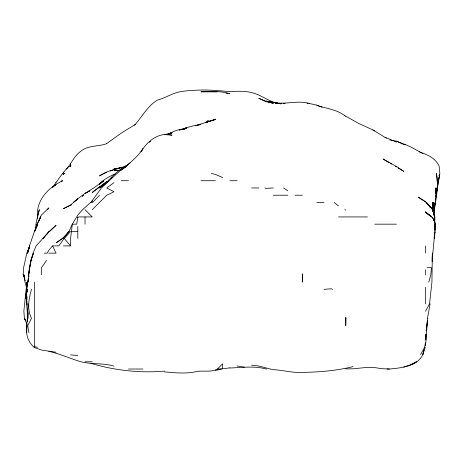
<?xml version="1.0" encoding="UTF-8"?>
<svg xmlns="http://www.w3.org/2000/svg" width="463" height="463" viewBox="0 0 463 463"><rect width="100%" height="100%" fill="white"/><g stroke="black" fill="none" stroke-linecap="round" stroke-linejoin="round"><path stroke-width="0.69" d="M432.216 259.072L432.361 253.145L431.927 282.112L429.548 303.838L425.428 311.333M434.358 216.273L432.668 209.224L425.428 201.665L418.182 197.128L426.406 202.447L432.668 209.687L434.335 216.273L434.392 209.687M27.543 318.984L27.52 321.617C27.925 313.248 26.084 304.961 26.883 296.598L26.721 303.838L26.281 296.598L27.039 289.358L26.79 292.651M432.992 205.08L433.038 202.447L433.31 209.687L432.668 202.447L433.53 212.98L435.052 202.447L434.52 205.74M432.239 260.385L432.21 261.705L432.361 253.145M435.457 189.28L435.48 187.961L436.065 195.207L435.382 202.447L433.426 212.98M27.491 321.617L27.554 318.324M35.819 229.44L35.917 224.173L37.486 216.933L37.544 218.247M28.011 313.057L27.896 318.324L27.739 311.084L28.162 303.838M434.925 230.099L434.96 228.786M434.988 227.466L435.064 224.173L434.983 226.152M425.902 334.13L425.752 340.05L427.806 318.324M434.531 228.126L434.659 224.173L435.11 231.419L434.3 238.659L434.45 236.686M434.52 221.54L434.693 216.933L434.89 223.513M434.815 230.099L434.873 228.786M437.309 182.034L436.435 173.48C439.138 187.04 435.365 200.786 433.866 214.3M434.52 222.859L434.879 216.933L432.668 209.687L426.267 202.447L428.009 204.675M24.753 278.819L23.15 274.872L23.601 267.631L26.877 253.145L29.528 247.126M432.228 259.726L434.803 232.073L434.56 234.052M26.64 294.624L26.489 296.598L26.704 289.358L28.509 278.165M435.451 193.887L435.909 187.961L435.434 192.573M434.549 235.366L434.798 232.073M433.119 207.054L433.484 202.447L433.136 206.4M27.988 311.744L26.698 325.57L26.669 332.81L26.923 325.57C25.523 333.62 27.745 341.862 34.083 347.296M25.749 320.691L24.406 318.324L23.862 311.084L26.136 289.358L27.45 282.112L26.895 287.291M434.89 230.099L435.475 224.173L432.668 217.708L425.428 212.204L431.834 216.933L425.428 211.817L429.051 215.075M130.115 162.97L121.242 169.614L101.42 187.961L90.91 202.447L92.276 200.977L82.547 209.687L77.79 215.104L72.321 224.173L70.55 238.659L70.55 245.899L63.304 245.899M434.068 237.999L434.225 236.686M436.215 195.207L435.915 196.52L438.999 177.427L435.926 197.18M425.428 345.954L426.047 340.05L425.96 334.13M433.773 214.3L433.935 212.98M435.446 200.473L435.637 199.154M433.553 211.006L433.75 209.687M430.115 303.838L427.499 318.324M27.091 290.098L25.963 296.598L27.091 289.358L26.281 296.598L27.091 305.036M436.817 189.28L437.026 187.961M434.091 208.373L434.306 207.054M28.457 278.819L27.919 282.112L29.441 267.631L31.004 260.385L33.023 253.145L36.12 245.899L49.194 231.419L56.064 225.302L49.691 231.419M433.333 212.98L433.877 209.687M438.652 180.72L439.85 173.48L439.161 166.234C435.185 157.675 427.378 154.746 419.067 151.748M77.79 216.933L76.702 224.173L72.321 224.173L69.022 231.419L63.304 238.659L69.103 231.419L63.304 237.727L56.064 242.925L62.349 238.659L65.283 235.904M25.963 296.598L27.091 290.035M28.747 276.845L28.984 275.531M425.428 342.805L424.612 347.296L420.601 354.536M36.681 226.806L37.196 224.173L36.612 226.806M423.958 349.93C421.851 365.978 402.26 367.842 389.383 369.023L381.969 368.687L374.729 367.587L367.483 367.35L353.003 368.808L345.757 368.907M25.714 298.571L25.488 296.598L27.091 288.976M423.622 351.243L422.898 354.536L425.196 347.296M31.513 289.358C28.758 299.023 26.866 308.833 31.501 318.324L27.734 325.57L28.955 332.81M428.796 282.112L430.81 274.872L431.493 267.631L427.025 267.631M37.428 224.173L40.275 216.933L41.577 214.878L48.823 207.962L47.434 209.687M29.528 247.219L27.091 253.145L29.661 245.899L27.676 253.145L29.458 245.899L34.337 231.83L37.74 224.173L34.592 231.419L37.023 224.173L40.831 216.933L38.846 221.158M53.268 186.786L56.064 182.081M61.423 181.832L62.169 180.72L61.295 181.756M46.52 260.385L41.577 267.631L41.577 274.767M62.522 173.48L63.304 174.522L64.34 173.48L62.522 173.48L56.064 182.48M66.695 169.018C71.348 163.398 74.19 156.17 80.186 151.748C87.646 144.931 97.971 146.95 106.762 143.646M46.786 234.411L48.823 231.755L43.024 238.659L43.991 237.629M44.17 253.145L47.272 253.145L48.823 250.286L52.568 245.899L58.813 245.899L63.304 239.562L70.55 231.419M61.44 181.756L62.337 180.72L56.064 184.28L52.51 187.145M63.304 174.522L63.304 172.554L68.808 166.234L70.55 166.599L70.55 163.607L70.897 166.234L70.55 166.234M206.811 122.273L208.153 120.756L206.712 122.273M134.617 125.108C142.135 116.815 147.419 105.998 157.455 100.083C165.019 98.173 171.541 93.619 179.181 91.952C186.334 90.488 193.644 90.36 200.913 90.013C210.59 89.845 220.238 90.881 229.879 91.564C237.143 91.286 244.487 90.771 251.606 92.583C262.243 94.915 270.745 103.585 281.892 103.619M99.516 195.317L92.276 202.753M217.483 369.023L222.639 363.756L222.639 368.808L217.483 369.023C210.312 373.01 201.388 369.705 193.667 372.159C184.054 373.774 174.331 372.709 164.701 371.916M111.079 178.267L112.052 177.283M99.516 184.355C103.562 179.343 109.256 176.455 115.073 174.013M92.276 209.687L106.762 195.207L114.002 191.751L106.762 187.961L114.002 182.613M82.345 196.214L83.357 195.207L82.345 196.115M206.724 122.307L208.153 120.884L206.712 122.307M106.762 182.619L108.672 180.72M47.243 209.687L48.823 208.165M100.992 182.995L103.446 180.72L99.516 184.118L103.776 180.72L93.769 187.961L85.03 193.389L77.79 198.754L70.55 205.022L63.304 208.715L69.942 205.531M77.79 217.651L78.617 216.933L92.276 216.933L85.03 209.687M98.168 187.961L106.762 181.629L92.276 192.463L99.516 186.809M170.315 133.5C174.84 129.929 180.923 129.385 186.427 128.61L182.474 129.38M125.791 166.674L121.242 170.158C128.992 163.578 137.251 157.327 142.974 148.768L141.001 151.748C147.24 141.279 158.936 131.59 171.941 135.184L165.355 134.623M170.315 133.535L171.941 132.291L168.318 133.981M106.762 143.547L121.242 133.095L135.728 124.217M52.637 187.11L56.064 184.558C44.957 191.063 35.819 203.581 37.636 216.933L39.303 209.687L37.289 216.933L37.381 218.247M105.089 183.852L99.516 187.961C109.256 181.687 115.113 170.847 126.121 166.234L121.242 169.163L127.394 165.268M126.358 166.234L121.242 169.678L126.196 166.234M121.242 169.678L126.341 166.234M88.653 191.41L89.863 190.715M70.55 205.242L71.782 204.542M88.653 191.474L89.863 190.797M410.941 364.67L416.457 361.782L410.941 364.659L403.695 367.055M106.762 172.178L99.516 175.928C107.931 169.857 118.528 169.117 127.857 165.112M184.158 128.888L186.427 127.759L193.667 125.78L200.913 124.437L195.646 125.716M183.834 129.067L186.427 127.788L179.841 129.819M168.648 134.154L171.941 132.893L164.701 134.565M208.813 121.561L215.393 119.205M110.049 171.055L113.342 169.938M208.813 121.584L215.393 119.535L208.153 121.416L205.375 122.782L208.153 121.723L195.646 125.612M114.002 169.713L121.242 167.594L114.002 168.937L119.929 168.115M215.393 370.516L221.592 369.023M353.003 366.615C336.416 370.782 319.36 372.142 302.304 372.385C292.454 373.056 283.067 370.082 273.332 369.671C266.046 368.345 259.124 365.261 251.606 365.232M179.841 129.895L181.16 129.64M222.639 368.808L229.879 367.842M266.584 369.023L266.092 368.976C254.106 365.666 242.033 367.668 229.879 367.981M283.211 103.492L285.185 103.295M164.701 371.123C140.492 373.195 115.594 370.568 92.276 363.744M324.031 289.358L331.276 288.773L332.596 289.358M273.332 187.961L266.092 188.36L264.894 187.961M422.922 153.612L410.941 147.014L405.252 144.508L403.695 144.508L396.455 141.157L389.869 139.994M121.242 180.72L128.488 180.72M200.913 180.72L215.393 180.72M229.879 180.72L237.125 180.72M251.606 187.961L258.852 187.961M273.332 195.207L287.818 195.207M295.064 195.207L302.304 195.207M316.79 202.447L324.031 202.447M338.517 216.933L367.483 216.933M374.729 224.173L396.455 224.173M71.308 231.419L77.79 231.419M48.823 253.145L56.064 253.145L52.568 245.899M85.03 361.782L92.276 361.782M128.488 369.023L142.974 369.023M386.987 369.023L389.383 369.023M48.823 351.348C59.854 353.807 70.168 358.553 80.973 361.782C91.79 364.549 103.185 362.888 114.002 366.106M306.911 103.417L308.231 103.492M70.55 354.936L77.79 355.462M217.373 91.906L200.913 91.807C210.584 91.662 220.527 90.673 229.879 93.729L225.932 93.132M273.332 102.526L266.092 101.056L280.578 103.816L274.652 102.763C286.18 104.447 297.987 100.245 309.544 103.423M237.125 365.996L244.366 367.118M274.652 102.751L280.578 103.753M56.064 352.245L41.577 350.063L34.337 347.481M309.544 103.562L316.79 105.078L322.057 107.242M34.337 346.613L37.503 347.296M211.296 173.48L215.393 174.418L222.639 177.52M90.956 363.195L92.276 363.513M266.092 101.49L273.332 103.33L266.092 101.495L258.852 98.335L266.092 101.495L264.998 101.056M316.79 105.425C326.166 108.469 336.508 109.482 344.634 115.536M344.808 209.687L345.757 209.999M396.455 141.157L405.252 144.508M396.455 142.129L385.083 137.268M372.819 130.022L374.729 130.954M345.757 116.19L357.471 122.782M357.905 123.089L373.114 130.022L386.402 138.246M395.205 166.234L396.455 166.935M390.413 163.41L391.611 164.116M389.215 162.704L383.023 158.994L396.455 166.477L403.695 171.298L398.267 168.023M344.541 115.536L345.757 116.277M283.547 187.961L287.818 190.802M334.164 202.447L338.517 205.96M63.304 172.554L64.34 173.48M64.467 238.659L70.55 245.899M429.328 206.348L430.202 207.459M25.789 320.691L24.493 318.324L27.091 324.771M435.475 224.173L432.668 217.708M24.394 276.845L23.532 274.872L25.216 280.798M26.715 288.038L25.008 282.112L24.059 274.872L24.753 278.165M25.442 296.598L25.743 297.917M26.651 285.405L26.281 282.112L26.524 289.358M432.801 211.006L432.668 209.687L432.772 211.006M425.428 245.899L425.428 253.145M425.428 269.744L425.428 274.872M425.428 287.222L425.428 303.838M85.03 216.933L85.03 224.173M77.79 226.407L77.79 238.404M34.337 282.112L34.337 347.296M345.896 318.324L345.757 325.57L345.757 317.41L345.896 318.324M302.594 274.872L302.304 282.112L302.304 273.841L302.594 274.872M427.436 320.303L426.232 330.837L427.436 320.303M434.693 232.073L434.554 233.393L434.688 232.073M439.277 174.794L439.138 176.114L439.277 174.794M434.34 209.687L434.097 211.666L434.317 209.687M29.609 267.631L28.677 274.872L29.609 267.631M30.963 260.385L29.771 267.631L31.004 260.385L33.463 253.145L30.963 260.385M150.215 141.209L149.283 142.153L150.215 141.227M77.79 198.783L73.368 202.447L77.79 198.783M87.449 192.11L85.03 193.505L87.449 192.151M119.929 170.367L114.002 170.534L119.929 170.401M179.534 130.022L179.181 129.686L179.534 130.022M433.513 209.687L432.668 205.908L433.495 209.687"/></g></svg>
